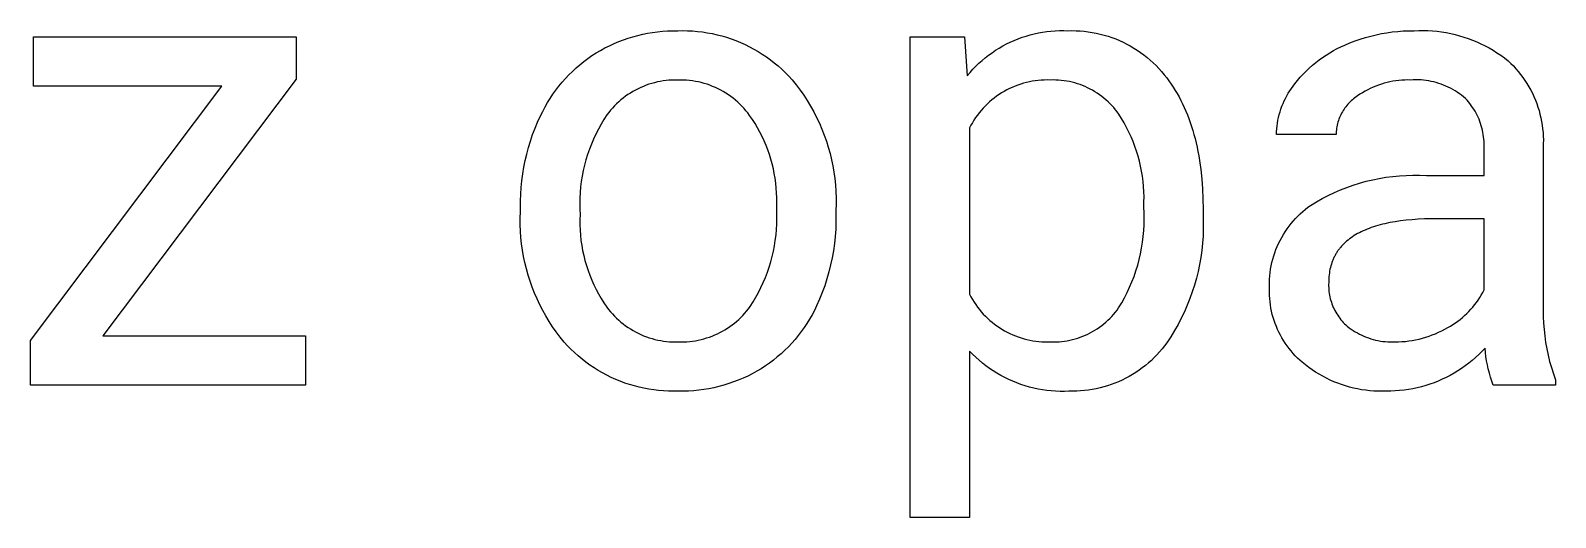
# Model space of a CAD drawing. Header units: millimetres. Extents: x 1102 to 5170, y 19 to 2862.
# Drawn here: x 3996.3 to 4085, y 191.8 to 220.1 of the extents above; entities that cross this region are included whole.
import ezdxf

# ---------------------------------------------------------------- set-up
doc = ezdxf.new("R2010")
doc.units = ezdxf.units.MM
doc.header["$MEASUREMENT"] = 0
doc.layers.add('Domyślny', color=7, linetype='Continuous', true_color=0x000000)

msp = doc.modelspace()

# ---------------------------------------------------------------- linework, layer by layer
at = {"layer": 'Domyślny'}
for p, q in [((4031.928, 219.838), (4032.215, 219.896)), ((4032.215, 219.896), (4032.504, 219.944)), ((4032.504, 219.944), (4032.794, 219.983)), ((4032.794, 219.983), (4033.085, 220.011)), ((4033.085, 220.011), (4033.377, 220.031)), ((4033.377, 220.031), (4033.67, 220.04)), ((4033.67, 220.04), (4033.963, 220.04)), ((4033.963, 220.04), (4034.25, 220.045)), ((4034.25, 220.045), (4034.538, 220.041)), ((4034.538, 220.041), (4034.826, 220.027)), ((4034.826, 220.027), (4035.112, 220.003)), ((4035.112, 220.003), (4035.398, 219.969)), ((4035.398, 219.969), (4035.683, 219.926)), ((4035.683, 219.926), (4035.966, 219.873)), ((4035.966, 219.873), (4036.247, 219.811)), ((4054.452, 219.803), (4054.691, 219.863)), ((4054.691, 219.863), (4054.931, 219.915)), ((4054.931, 219.915), (4055.174, 219.958)), ((4055.174, 219.958), (4055.417, 219.993)), ((4055.417, 219.993), (4055.662, 220.019)), ((4055.662, 220.019), (4055.907, 220.037)), ((4055.907, 220.037), (4056.153, 220.047)), ((4056.153, 220.047), (4056.399, 220.048)), ((4056.399, 220.048), (4056.645, 220.04)), ((4056.645, 220.04), (4056.882, 220.045)), ((4056.882, 220.045), (4057.118, 220.041)), ((4057.118, 220.041), (4057.354, 220.029)), ((4057.354, 220.029), (4057.59, 220.01)), ((4057.59, 220.01), (4057.825, 219.982)), ((4057.825, 219.982), (4058.058, 219.946)), ((4058.058, 219.946), (4058.291, 219.902)), ((4058.291, 219.902), (4058.521, 219.85)), ((4074.56, 219.809), (4074.873, 219.873)), ((4074.873, 219.873), (4075.187, 219.927)), ((4075.187, 219.927), (4075.503, 219.971)), ((4075.503, 219.971), (4075.821, 220.004)), ((4075.821, 220.004), (4076.139, 220.026)), ((4076.139, 220.026), (4076.458, 220.038)), ((4076.458, 220.038), (4076.777, 220.04)), ((4076.777, 220.04), (4077.043, 220.051)), ((4077.043, 220.051), (4077.309, 220.054)), ((4077.309, 220.054), (4077.575, 220.047)), ((4077.575, 220.047), (4077.841, 220.031)), ((4077.841, 220.031), (4078.107, 220.007)), ((4078.107, 220.007), (4078.371, 219.974)), ((4078.371, 219.974), (4078.634, 219.931)), ((4078.634, 219.931), (4078.896, 219.88)), ((4078.896, 219.88), (4079.155, 219.821)), ((3996.506, 216.817), (3996.506, 219.682)), ((3996.506, 219.682), (4011.775, 219.682)), ((4011.775, 219.682), (4011.775, 217.229)), ((4029.476, 218.9), (4029.733, 219.04)), ((4029.733, 219.04), (4029.995, 219.171)), ((4029.995, 219.171), (4030.261, 219.294)), ((4030.261, 219.294), (4030.53, 219.408)), ((4030.53, 219.408), (4030.804, 219.512)), ((4030.804, 219.512), (4031.081, 219.607)), ((4031.081, 219.607), (4031.36, 219.694)), ((4031.36, 219.694), (4031.643, 219.77)), ((4031.643, 219.77), (4031.928, 219.838)), ((4036.247, 219.811), (4036.525, 219.739)), ((4036.525, 219.739), (4036.802, 219.657)), ((4036.802, 219.657), (4037.075, 219.567)), ((4037.075, 219.567), (4037.345, 219.467)), ((4037.345, 219.467), (4037.611, 219.358)), ((4037.611, 219.358), (4037.874, 219.24)), ((4037.874, 219.24), (4038.132, 219.113)), ((4038.132, 219.113), (4038.386, 218.978)), ((4038.386, 218.978), (4038.635, 218.834)), ((4047.483, 191.751), (4047.483, 219.682)), ((4047.483, 219.682), (4050.63, 219.682)), ((4050.63, 219.682), (4050.798, 217.427)), ((4052.438, 218.903), (4052.647, 219.033)), ((4052.647, 219.033), (4052.86, 219.156)), ((4052.86, 219.156), (4053.077, 219.272)), ((4053.077, 219.272), (4053.298, 219.38)), ((4053.298, 219.38), (4053.523, 219.481)), ((4053.523, 219.481), (4053.751, 219.573)), ((4053.751, 219.573), (4053.982, 219.658)), ((4053.982, 219.658), (4054.216, 219.734)), ((4054.216, 219.734), (4054.452, 219.803)), ((4058.521, 219.85), (4058.75, 219.79)), ((4058.75, 219.79), (4058.976, 219.722)), ((4058.976, 219.722), (4059.2, 219.646)), ((4059.2, 219.646), (4059.422, 219.563)), ((4059.422, 219.563), (4059.64, 219.472)), ((4059.64, 219.472), (4059.855, 219.374)), ((4059.855, 219.374), (4060.067, 219.269)), ((4060.067, 219.269), (4060.274, 219.156)), ((4060.274, 219.156), (4060.478, 219.036)), ((4060.478, 219.036), (4060.678, 218.909)), ((4072.078, 218.883), (4072.297, 219)), ((4072.297, 219), (4072.519, 219.109)), ((4072.519, 219.109), (4072.745, 219.211)), ((4072.745, 219.211), (4073.039, 219.335)), ((4073.039, 219.335), (4073.337, 219.45)), ((4073.337, 219.45), (4073.638, 219.555)), ((4073.638, 219.555), (4073.943, 219.649)), ((4073.943, 219.649), (4074.25, 219.734)), ((4074.25, 219.734), (4074.56, 219.809)), ((4079.155, 219.821), (4079.413, 219.752)), ((4079.413, 219.752), (4079.668, 219.675)), ((4079.668, 219.675), (4079.92, 219.59)), ((4079.92, 219.59), (4080.169, 219.496)), ((4080.169, 219.496), (4080.415, 219.394)), ((4080.415, 219.394), (4080.658, 219.283)), ((4080.658, 219.283), (4080.897, 219.165)), ((4080.897, 219.165), (4081.131, 219.039)), ((4081.131, 219.039), (4081.361, 218.904)), ((4028.281, 218.067), (4028.508, 218.25)), ((4028.508, 218.25), (4028.741, 218.425)), ((4028.741, 218.425), (4028.979, 218.593)), ((4028.979, 218.593), (4029.223, 218.752)), ((4029.223, 218.752), (4029.476, 218.9)), ((4038.635, 218.834), (4038.879, 218.681)), ((4038.879, 218.681), (4039.118, 218.521)), ((4039.118, 218.521), (4039.351, 218.352)), ((4039.351, 218.352), (4039.579, 218.176)), ((4039.579, 218.176), (4039.8, 217.992)), ((4051.293, 217.975), (4051.47, 218.146)), ((4051.47, 218.146), (4051.653, 218.311)), ((4051.653, 218.311), (4051.841, 218.469)), ((4051.841, 218.469), (4052.035, 218.62)), ((4052.035, 218.62), (4052.234, 218.765)), ((4052.234, 218.765), (4052.438, 218.903)), ((4060.678, 218.909), (4060.873, 218.775)), ((4060.873, 218.775), (4061.063, 218.635)), ((4061.063, 218.635), (4061.248, 218.488)), ((4061.248, 218.488), (4061.429, 218.335)), ((4061.429, 218.335), (4061.604, 218.176)), ((4061.604, 218.176), (4061.773, 218.011)), ((4070.861, 218.034), (4071.051, 218.192)), ((4071.051, 218.192), (4071.247, 218.344)), ((4071.247, 218.344), (4071.448, 218.489)), ((4071.448, 218.489), (4071.653, 218.628)), ((4071.653, 218.628), (4071.864, 218.759)), ((4071.864, 218.759), (4072.078, 218.883)), ((4081.361, 218.904), (4081.587, 218.763)), ((4081.587, 218.763), (4081.808, 218.613)), ((4081.808, 218.613), (4082.023, 218.457)), ((4082.023, 218.457), (4082.233, 218.293)), ((4082.233, 218.293), (4082.39, 218.145)), ((4082.39, 218.145), (4082.541, 217.991)), ((4011.775, 217.229), (4000.546, 202.315)), ((4027.246, 217.044), (4027.439, 217.263)), ((4027.439, 217.263), (4027.639, 217.474)), ((4027.639, 217.474), (4027.847, 217.679)), ((4027.847, 217.679), (4028.061, 217.877)), ((4028.061, 217.877), (4028.281, 218.067)), ((4039.8, 217.992), (4040.015, 217.8)), ((4040.015, 217.8), (4040.224, 217.602)), ((4040.224, 217.602), (4040.425, 217.396)), ((4040.425, 217.396), (4040.619, 217.184)), ((4050.798, 217.427), (4050.957, 217.615)), ((4050.957, 217.615), (4051.122, 217.798)), ((4051.122, 217.798), (4051.293, 217.975)), ((4061.773, 218.011), (4061.936, 217.84)), ((4061.936, 217.84), (4062.094, 217.664)), ((4062.094, 217.664), (4062.245, 217.482)), ((4062.245, 217.482), (4062.39, 217.296)), ((4062.39, 217.296), (4062.52, 217.122)), ((4069.995, 217.15), (4070.156, 217.338)), ((4070.156, 217.338), (4070.323, 217.521)), ((4070.323, 217.521), (4070.496, 217.698)), ((4070.496, 217.698), (4070.676, 217.869)), ((4070.676, 217.869), (4070.861, 218.034)), ((4082.541, 217.991), (4082.687, 217.833)), ((4082.687, 217.833), (4082.828, 217.669)), ((4082.828, 217.669), (4082.963, 217.501)), ((4082.963, 217.501), (4083.092, 217.328)), ((4083.092, 217.328), (4083.215, 217.151)), ((3996.338, 202.029), (4007.456, 216.817)), ((4007.456, 216.817), (3996.506, 216.817)), ((4026.549, 216.111), (4026.712, 216.353)), ((4026.712, 216.353), (4026.882, 216.589)), ((4026.882, 216.589), (4027.06, 216.82)), ((4027.06, 216.82), (4027.246, 217.044)), ((4031.068, 216.326), (4030.928, 216.228)), ((4031.21, 216.419), (4031.068, 216.326)), ((4031.356, 216.507), (4031.21, 216.419)), ((4031.505, 216.59), (4031.356, 216.507)), ((4031.656, 216.668), (4031.505, 216.59)), ((4031.81, 216.741), (4031.656, 216.668)), ((4031.967, 216.808), (4031.81, 216.741)), ((4032.125, 216.87), (4031.967, 216.808)), ((4032.286, 216.926), (4032.125, 216.87)), ((4032.449, 216.977), (4032.286, 216.926)), ((4032.613, 217.022), (4032.449, 216.977)), ((4032.779, 217.061), (4032.613, 217.022)), ((4032.946, 217.095), (4032.779, 217.061)), ((4033.114, 217.123), (4032.946, 217.095)), ((4033.283, 217.145), (4033.114, 217.123)), ((4033.452, 217.161), (4033.283, 217.145)), ((4033.622, 217.172), (4033.452, 217.161)), ((4033.792, 217.177), (4033.622, 217.172)), ((4033.963, 217.175), (4033.792, 217.177)), ((4034.136, 217.177), (4033.963, 217.175)), ((4034.309, 217.173), (4034.136, 217.177)), ((4034.481, 217.163), (4034.309, 217.173)), ((4034.654, 217.146), (4034.481, 217.163)), ((4034.825, 217.124), (4034.654, 217.146)), ((4034.996, 217.096), (4034.825, 217.124)), ((4035.166, 217.062), (4034.996, 217.096)), ((4035.334, 217.023), (4035.166, 217.062)), ((4035.501, 216.977), (4035.334, 217.023)), ((4035.666, 216.926), (4035.501, 216.977)), ((4035.829, 216.869), (4035.666, 216.926)), ((4035.991, 216.806), (4035.829, 216.869)), ((4036.15, 216.738), (4035.991, 216.806)), ((4036.306, 216.665), (4036.15, 216.738)), ((4036.46, 216.586), (4036.306, 216.665)), ((4036.612, 216.501), (4036.46, 216.586)), ((4036.76, 216.412), (4036.612, 216.501)), ((4036.905, 216.317), (4036.76, 216.412)), ((4037.046, 216.218), (4036.905, 216.317)), ((4040.619, 217.184), (4040.853, 216.894)), ((4040.853, 216.894), (4041.077, 216.596)), ((4041.077, 216.596), (4041.291, 216.29)), ((4052.645, 216.33), (4052.501, 216.23)), ((4052.792, 216.424), (4052.645, 216.33)), ((4052.942, 216.513), (4052.792, 216.424)), ((4053.095, 216.597), (4052.942, 216.513)), ((4053.251, 216.676), (4053.095, 216.597)), ((4053.41, 216.749), (4053.251, 216.676)), ((4053.571, 216.817), (4053.41, 216.749)), ((4053.734, 216.879), (4053.571, 216.817)), ((4053.9, 216.935), (4053.734, 216.879)), ((4054.067, 216.986), (4053.9, 216.935)), ((4054.236, 217.03), (4054.067, 216.986)), ((4054.406, 217.069), (4054.236, 217.03)), ((4054.577, 217.102), (4054.406, 217.069)), ((4054.75, 217.13), (4054.577, 217.102)), ((4054.923, 217.151), (4054.75, 217.13)), ((4055.098, 217.166), (4054.923, 217.151)), ((4055.272, 217.175), (4055.098, 217.166)), ((4055.447, 217.178), (4055.272, 217.175)), ((4055.621, 217.175), (4055.447, 217.178)), ((4055.781, 217.178), (4055.621, 217.175)), ((4055.941, 217.176), (4055.781, 217.178)), ((4056.101, 217.167), (4055.941, 217.176)), ((4056.26, 217.154), (4056.101, 217.167)), ((4056.419, 217.135), (4056.26, 217.154)), ((4056.577, 217.11), (4056.419, 217.135)), ((4056.734, 217.081), (4056.577, 217.11)), ((4056.89, 217.045), (4056.734, 217.081)), ((4057.045, 217.005), (4056.89, 217.045)), ((4057.198, 216.959), (4057.045, 217.005)), ((4057.35, 216.908), (4057.198, 216.959)), ((4057.499, 216.852), (4057.35, 216.908)), ((4057.647, 216.791), (4057.499, 216.852)), ((4057.793, 216.724), (4057.647, 216.791)), ((4057.936, 216.653), (4057.793, 216.724)), ((4058.076, 216.577), (4057.936, 216.653)), ((4058.214, 216.496), (4058.076, 216.577)), ((4058.349, 216.411), (4058.214, 216.496)), ((4058.482, 216.32), (4058.349, 216.411)), ((4058.61, 216.226), (4058.482, 216.32)), ((4062.52, 217.122), (4062.646, 216.944)), ((4062.646, 216.944), (4062.768, 216.762)), ((4062.768, 216.762), (4062.885, 216.576)), ((4062.885, 216.576), (4062.999, 216.386)), ((4062.999, 216.386), (4063.108, 216.191)), ((4069.372, 216.257), (4069.456, 216.403)), ((4069.456, 216.403), (4069.545, 216.546)), ((4069.545, 216.546), (4069.638, 216.686)), ((4069.638, 216.686), (4069.737, 216.823)), ((4069.737, 216.823), (4069.84, 216.956)), ((4069.84, 216.956), (4069.995, 217.15)), ((4073.624, 216.346), (4073.481, 216.248)), ((4073.77, 216.438), (4073.624, 216.346)), ((4073.919, 216.526), (4073.77, 216.438)), ((4074.071, 216.609), (4073.919, 216.526)), ((4074.225, 216.686), (4074.071, 216.609)), ((4074.383, 216.758), (4074.225, 216.686)), ((4074.542, 216.824), (4074.383, 216.758)), ((4074.704, 216.885), (4074.542, 216.824)), ((4074.868, 216.94), (4074.704, 216.885)), ((4075.033, 216.99), (4074.868, 216.94)), ((4075.201, 217.034), (4075.033, 216.99)), ((4075.369, 217.072), (4075.201, 217.034)), ((4075.539, 217.105), (4075.369, 217.072)), ((4075.71, 217.131), (4075.539, 217.105)), ((4075.882, 217.152), (4075.71, 217.131)), ((4076.054, 217.167), (4075.882, 217.152)), ((4076.227, 217.175), (4076.054, 217.167)), ((4076.399, 217.178), (4076.227, 217.175)), ((4076.572, 217.175), (4076.399, 217.178)), ((4076.722, 217.184), (4076.572, 217.175)), ((4076.872, 217.187), (4076.722, 217.184)), ((4077.022, 217.185), (4076.872, 217.187)), ((4077.172, 217.178), (4077.022, 217.185)), ((4077.321, 217.165), (4077.172, 217.178)), ((4077.47, 217.148), (4077.321, 217.165)), ((4077.619, 217.125), (4077.47, 217.148)), ((4077.766, 217.097), (4077.619, 217.125)), ((4077.912, 217.064), (4077.766, 217.097)), ((4078.058, 217.026), (4077.912, 217.064)), ((4078.201, 216.983), (4078.058, 217.026)), ((4078.343, 216.935), (4078.201, 216.983)), ((4078.484, 216.882), (4078.343, 216.935)), ((4078.622, 216.824), (4078.484, 216.882)), ((4078.759, 216.762), (4078.622, 216.824)), ((4078.893, 216.695), (4078.759, 216.762)), ((4079.025, 216.623), (4078.893, 216.695)), ((4079.154, 216.547), (4079.025, 216.623)), ((4079.28, 216.466), (4079.154, 216.547)), ((4079.404, 216.381), (4079.28, 216.466)), ((4079.524, 216.292), (4079.404, 216.381)), ((4083.215, 217.151), (4083.332, 216.97)), ((4083.332, 216.97), (4083.443, 216.785)), ((4083.443, 216.785), (4083.547, 216.596)), ((4083.547, 216.596), (4083.645, 216.404)), ((4083.645, 216.404), (4083.736, 216.209)), ((4026.112, 215.354), (4026.25, 215.611)), ((4026.25, 215.611), (4026.395, 215.864)), ((4026.395, 215.864), (4026.549, 216.111)), ((4030.17, 215.546), (4030.058, 215.418)), ((4030.286, 215.67), (4030.17, 215.546)), ((4030.407, 215.791), (4030.286, 215.67)), ((4030.531, 215.907), (4030.407, 215.791)), ((4030.66, 216.018), (4030.531, 215.907)), ((4030.792, 216.126), (4030.66, 216.018)), ((4030.928, 216.228), (4030.792, 216.126)), ((4037.184, 216.114), (4037.046, 216.218)), ((4037.319, 216.005), (4037.184, 216.114)), ((4037.449, 215.891), (4037.319, 216.005)), ((4037.576, 215.773), (4037.449, 215.891)), ((4037.698, 215.651), (4037.576, 215.773)), ((4037.816, 215.525), (4037.698, 215.651)), ((4037.93, 215.394), (4037.816, 215.525)), ((4041.291, 216.29), (4041.494, 215.978)), ((4041.494, 215.978), (4041.687, 215.659)), ((4041.687, 215.659), (4041.868, 215.333)), ((4051.718, 215.536), (4051.602, 215.405)), ((4051.838, 215.663), (4051.718, 215.536)), ((4051.963, 215.785), (4051.838, 215.663)), ((4052.091, 215.903), (4051.963, 215.785)), ((4052.224, 216.017), (4052.091, 215.903)), ((4052.361, 216.126), (4052.224, 216.017)), ((4052.501, 216.23), (4052.361, 216.126)), ((4058.736, 216.127), (4058.61, 216.226)), ((4058.858, 216.024), (4058.736, 216.127)), ((4058.977, 215.916), (4058.858, 216.024)), ((4059.092, 215.805), (4058.977, 215.916)), ((4059.203, 215.69), (4059.092, 215.805)), ((4059.31, 215.571), (4059.203, 215.69)), ((4059.412, 215.448), (4059.31, 215.571)), ((4059.511, 215.323), (4059.412, 215.448)), ((4063.108, 216.191), (4063.214, 215.992)), ((4063.214, 215.992), (4063.315, 215.789)), ((4063.315, 215.789), (4063.412, 215.582)), ((4063.412, 215.582), (4063.505, 215.371)), ((4068.98, 215.329), (4069.032, 215.489)), ((4069.032, 215.489), (4069.089, 215.647)), ((4069.089, 215.647), (4069.152, 215.803)), ((4069.152, 215.803), (4069.22, 215.957)), ((4069.22, 215.957), (4069.294, 216.109)), ((4069.294, 216.109), (4069.372, 216.257)), ((4072.697, 215.478), (4072.647, 215.4)), ((4072.75, 215.553), (4072.697, 215.478)), ((4072.805, 215.627), (4072.75, 215.553)), ((4072.863, 215.699), (4072.805, 215.627)), ((4072.923, 215.769), (4072.863, 215.699)), ((4072.985, 215.837), (4072.923, 215.769)), ((4073.05, 215.903), (4072.985, 215.837)), ((4073.117, 215.966), (4073.05, 215.903)), ((4073.186, 216.027), (4073.117, 215.966)), ((4073.257, 216.086), (4073.186, 216.027)), ((4073.33, 216.143), (4073.257, 216.086)), ((4073.404, 216.197), (4073.33, 216.143)), ((4073.481, 216.248), (4073.404, 216.197)), ((4079.642, 216.198), (4079.524, 216.292)), ((4079.756, 216.101), (4079.642, 216.198)), ((4079.846, 216.004), (4079.756, 216.101)), ((4079.932, 215.905), (4079.846, 216.004)), ((4080.015, 215.802), (4079.932, 215.905)), ((4080.095, 215.697), (4080.015, 215.802)), ((4080.171, 215.588), (4080.095, 215.697)), ((4080.243, 215.478), (4080.171, 215.588)), ((4080.311, 215.365), (4080.243, 215.478)), ((4083.736, 216.209), (4083.821, 216.01)), ((4083.821, 216.01), (4083.898, 215.809)), ((4083.898, 215.809), (4083.969, 215.605)), ((4083.969, 215.605), (4084.033, 215.399)), ((4025.668, 214.371), (4025.82, 214.734)), ((4025.82, 214.734), (4025.984, 215.093)), ((4025.984, 215.093), (4026.112, 215.354)), ((4029.507, 214.604), (4029.352, 214.322)), ((4029.673, 214.88), (4029.507, 214.604)), ((4029.847, 215.15), (4029.673, 214.88)), ((4029.95, 215.286), (4029.847, 215.15)), ((4030.058, 215.418), (4029.95, 215.286)), ((4038.039, 215.26), (4037.93, 215.394)), ((4038.144, 215.122), (4038.039, 215.26)), ((4038.304, 214.887), (4038.144, 215.122)), ((4038.457, 214.647), (4038.304, 214.887)), ((4038.602, 214.403), (4038.457, 214.647)), ((4041.868, 215.333), (4042.039, 215.002)), ((4042.039, 215.002), (4042.198, 214.665)), ((4042.198, 214.665), (4042.346, 214.323)), ((4051.008, 214.544), (4050.927, 214.389)), ((4051.095, 214.696), (4051.008, 214.544)), ((4051.186, 214.844), (4051.095, 214.696)), ((4051.283, 214.99), (4051.186, 214.844)), ((4051.384, 215.132), (4051.283, 214.99)), ((4051.491, 215.27), (4051.384, 215.132)), ((4051.602, 215.405), (4051.491, 215.27)), ((4059.605, 215.193), (4059.511, 215.323)), ((4059.765, 214.94), (4059.605, 215.193)), ((4059.916, 214.682), (4059.765, 214.94)), ((4060.059, 214.418), (4059.916, 214.682)), ((4063.505, 215.371), (4063.593, 215.155)), ((4063.593, 215.155), (4063.678, 214.935)), ((4063.678, 214.935), (4063.759, 214.711)), ((4063.759, 214.711), (4063.835, 214.483)), ((4068.806, 214.506), (4068.829, 214.673)), ((4068.829, 214.673), (4068.858, 214.839)), ((4068.858, 214.839), (4068.893, 215.003)), ((4068.893, 215.003), (4068.934, 215.167)), ((4068.934, 215.167), (4068.98, 215.329)), ((4072.299, 214.551), (4072.28, 214.461)), ((4072.32, 214.641), (4072.299, 214.551)), ((4072.345, 214.73), (4072.32, 214.641)), ((4072.373, 214.818), (4072.345, 214.73)), ((4072.403, 214.905), (4072.373, 214.818)), ((4072.437, 214.991), (4072.403, 214.905)), ((4072.473, 215.075), (4072.437, 214.991)), ((4072.513, 215.159), (4072.473, 215.075)), ((4072.555, 215.241), (4072.513, 215.159)), ((4072.599, 215.321), (4072.555, 215.241)), ((4072.647, 215.4), (4072.599, 215.321)), ((4080.376, 215.25), (4080.311, 215.365)), ((4080.437, 215.132), (4080.376, 215.25)), ((4080.493, 215.013), (4080.437, 215.132)), ((4080.546, 214.892), (4080.493, 215.013)), ((4080.594, 214.769), (4080.546, 214.892)), ((4080.638, 214.645), (4080.594, 214.769)), ((4080.678, 214.519), (4080.638, 214.645)), ((4084.033, 215.399), (4084.089, 215.191)), ((4084.089, 215.191), (4084.139, 214.982)), ((4084.139, 214.982), (4084.181, 214.77)), ((4084.181, 214.77), (4084.217, 214.557)), ((4084.217, 214.557), (4084.244, 214.344)), ((4025.401, 213.63), (4025.529, 214.003)), ((4025.529, 214.003), (4025.668, 214.371)), ((4029.07, 213.744), (4028.944, 213.448)), ((4029.206, 214.036), (4029.07, 213.744)), ((4029.352, 214.322), (4029.206, 214.036)), ((4038.739, 214.153), (4038.602, 214.403)), ((4038.867, 213.899), (4038.739, 214.153)), ((4038.987, 213.641), (4038.867, 213.899)), ((4042.346, 214.323), (4042.482, 213.976)), ((4042.482, 213.976), (4042.606, 213.624)), ((4050.927, 214.389), (4050.927, 204.723)), ((4060.193, 214.15), (4060.059, 214.418)), ((4060.317, 213.878), (4060.193, 214.15)), ((4060.433, 213.602), (4060.317, 213.878)), ((4063.835, 214.483), (4063.907, 214.251)), ((4063.907, 214.251), (4063.975, 214.014)), ((4063.975, 214.014), (4064.039, 213.773)), ((4064.039, 213.773), (4064.099, 213.528)), ((4068.77, 214.003), (4068.776, 214.171)), ((4072.233, 214.003), (4068.77, 214.003)), ((4068.776, 214.171), (4068.788, 214.339)), ((4068.788, 214.339), (4068.806, 214.506)), ((4072.236, 214.095), (4072.233, 214.003)), ((4072.243, 214.187), (4072.236, 214.095)), ((4072.252, 214.279), (4072.243, 214.187)), ((4072.265, 214.37), (4072.252, 214.279)), ((4072.28, 214.461), (4072.265, 214.37)), ((4080.714, 214.392), (4080.678, 214.519)), ((4080.745, 214.263), (4080.714, 214.392)), ((4080.772, 214.134), (4080.745, 214.263)), ((4080.794, 214.004), (4080.772, 214.134)), ((4080.812, 213.873), (4080.794, 214.004)), ((4080.826, 213.742), (4080.812, 213.873)), ((4080.835, 213.61), (4080.826, 213.742)), ((4084.244, 214.344), (4084.265, 214.129)), ((4084.265, 214.129), (4084.278, 213.914)), ((4084.278, 213.914), (4084.284, 213.698)), ((4084.284, 213.698), (4084.282, 213.483)), ((4025.093, 212.49), (4025.183, 212.874)), ((4025.183, 212.874), (4025.286, 213.254)), ((4025.286, 213.254), (4025.401, 213.63)), ((4028.724, 212.843), (4028.629, 212.536)), ((4028.829, 213.148), (4028.724, 212.843)), ((4028.944, 213.448), (4028.829, 213.148)), ((4039.098, 213.379), (4038.987, 213.641)), ((4039.201, 213.114), (4039.098, 213.379)), ((4039.295, 212.845), (4039.201, 213.114)), ((4039.379, 212.574), (4039.295, 212.845)), ((4042.606, 213.624), (4042.718, 213.269)), ((4042.718, 213.269), (4042.818, 212.91)), ((4042.818, 212.91), (4042.906, 212.547)), ((4060.539, 213.322), (4060.433, 213.602)), ((4060.636, 213.038), (4060.539, 213.322)), ((4060.723, 212.752), (4060.636, 213.038)), ((4064.099, 213.528), (4064.155, 213.279)), ((4064.155, 213.279), (4064.206, 213.026)), ((4064.206, 213.026), (4064.254, 212.768)), ((4064.254, 212.768), (4064.297, 212.507)), ((4080.84, 213.478), (4080.835, 213.61)), ((4080.836, 213.214), (4080.84, 213.346)), ((4080.836, 211.625), (4080.836, 213.214)), ((4080.84, 213.346), (4080.84, 213.478)), ((4084.282, 213.483), (4084.282, 204.178)), ((4024.951, 211.716), (4025.015, 212.104)), ((4025.015, 212.104), (4025.093, 212.49)), ((4028.472, 211.912), (4028.41, 211.596)), ((4028.545, 212.225), (4028.472, 211.912)), ((4028.629, 212.536), (4028.545, 212.225)), ((4039.455, 212.299), (4039.379, 212.574)), ((4039.521, 212.023), (4039.455, 212.299)), ((4039.579, 211.744), (4039.521, 212.023)), ((4042.906, 212.547), (4042.982, 212.182)), ((4042.982, 212.182), (4043.045, 211.815)), ((4060.801, 212.463), (4060.723, 212.752)), ((4060.869, 212.171), (4060.801, 212.463)), ((4060.927, 211.877), (4060.869, 212.171)), ((4064.297, 212.507), (4064.372, 211.97)), ((4064.372, 211.97), (4064.429, 211.418)), ((4024.86, 210.934), (4024.899, 211.326)), ((4024.899, 211.326), (4024.951, 211.716)), ((4028.359, 211.279), (4028.319, 210.96)), ((4028.41, 211.596), (4028.359, 211.279)), ((4039.627, 211.464), (4039.579, 211.744)), ((4039.665, 211.182), (4039.627, 211.464)), ((4039.694, 210.899), (4039.665, 211.182)), ((4043.045, 211.815), (4043.096, 211.446)), ((4043.096, 211.446), (4043.134, 211.075)), ((4043.134, 211.075), (4043.16, 210.703)), ((4060.976, 211.582), (4060.927, 211.877)), ((4061.014, 211.285), (4060.976, 211.582)), ((4061.043, 210.987), (4061.014, 211.285)), ((4064.429, 211.418), (4064.471, 210.848)), ((4072.86, 210.936), (4073.23, 211.066)), ((4073.23, 211.066), (4073.604, 211.184)), ((4073.604, 211.184), (4073.983, 211.288)), ((4073.983, 211.288), (4074.364, 211.379)), ((4074.364, 211.379), (4074.749, 211.457)), ((4074.749, 211.457), (4075.136, 211.522)), ((4075.136, 211.522), (4075.525, 211.573)), ((4075.525, 211.573), (4075.916, 211.61)), ((4075.916, 211.61), (4076.307, 211.635)), ((4076.307, 211.635), (4076.7, 211.645)), ((4076.7, 211.645), (4077.092, 211.642)), ((4077.092, 211.642), (4077.484, 211.625)), ((4077.484, 211.625), (4080.836, 211.625)), ((4024.82, 210.147), (4024.834, 210.541)), ((4024.82, 209.753), (4024.82, 210.147)), ((4024.834, 210.541), (4024.86, 210.934)), ((4028.271, 210.318), (4028.264, 209.996)), ((4028.289, 210.639), (4028.271, 210.318)), ((4028.319, 210.96), (4028.289, 210.639)), ((4039.714, 210.615), (4039.694, 210.899)), ((4039.725, 210.331), (4039.714, 210.615)), ((4039.726, 210.046), (4039.725, 210.331)), ((4043.16, 210.703), (4043.173, 210.331)), ((4043.173, 210.331), (4043.173, 209.958)), ((4061.061, 210.688), (4061.043, 210.987)), ((4061.07, 210.389), (4061.061, 210.688)), ((4061.068, 210.089), (4061.07, 210.389)), ((4064.471, 210.848), (4064.495, 210.262)), ((4064.495, 210.262), (4064.504, 209.658)), ((4071.089, 210.096), (4071.431, 210.288)), ((4071.431, 210.288), (4071.779, 210.469)), ((4071.779, 210.469), (4072.134, 210.637)), ((4072.134, 210.637), (4072.494, 210.792)), ((4072.494, 210.792), (4072.86, 210.936)), ((4024.808, 209.139), (4024.82, 209.51)), ((4024.82, 209.51), (4024.82, 209.753)), ((4028.264, 209.996), (4028.268, 209.675)), ((4028.268, 209.675), (4028.284, 209.353)), ((4028.284, 209.353), (4028.274, 209.054)), ((4039.717, 209.762), (4039.726, 210.046)), ((4039.731, 209.443), (4039.717, 209.762)), ((4039.734, 209.124), (4039.731, 209.443)), ((4043.173, 209.958), (4043.161, 209.586)), ((4043.161, 209.586), (4043.161, 209.342)), ((4043.161, 209.342), (4043.161, 208.922)), ((4061.057, 209.79), (4061.068, 210.089)), ((4061.075, 209.449), (4061.057, 209.79)), ((4061.081, 209.108), (4061.075, 209.449)), ((4064.504, 209.658), (4064.504, 209.342)), ((4064.504, 209.342), (4064.517, 208.929)), ((4069.874, 209.124), (4070.009, 209.264)), ((4070.009, 209.264), (4070.149, 209.4)), ((4070.149, 209.4), (4070.294, 209.531)), ((4070.294, 209.531), (4070.443, 209.656)), ((4070.443, 209.656), (4070.596, 209.777)), ((4070.596, 209.777), (4070.753, 209.892)), ((4070.753, 209.892), (4071.089, 210.096)), ((4024.809, 208.768), (4024.808, 209.139)), ((4024.823, 208.397), (4024.809, 208.768)), ((4024.849, 208.027), (4024.823, 208.397)), ((4028.274, 209.054), (4028.275, 208.754)), ((4028.275, 208.754), (4028.286, 208.455)), ((4028.286, 208.455), (4028.308, 208.156)), ((4039.678, 208.169), (4039.707, 208.487)), ((4039.707, 208.487), (4039.726, 208.805)), ((4039.726, 208.805), (4039.734, 209.124)), ((4043.146, 208.503), (4043.116, 208.084)), ((4043.161, 208.922), (4043.146, 208.503)), ((4061.027, 208.086), (4061.057, 208.426)), ((4061.057, 208.426), (4061.074, 208.767)), ((4061.074, 208.767), (4061.081, 209.108)), ((4064.515, 208.515), (4064.5, 208.101)), ((4064.517, 208.929), (4064.515, 208.515)), ((4069.171, 208.191), (4069.274, 208.357)), ((4069.274, 208.357), (4069.383, 208.518)), ((4069.383, 208.518), (4069.498, 208.676)), ((4069.498, 208.676), (4069.618, 208.829)), ((4069.618, 208.829), (4069.743, 208.979)), ((4069.743, 208.979), (4069.874, 209.124)), ((4073.699, 208.356), (4073.592, 208.303)), ((4073.808, 208.408), (4073.699, 208.356)), ((4073.921, 208.458), (4073.808, 208.408)), ((4074.037, 208.506), (4073.921, 208.458)), ((4074.156, 208.552), (4074.037, 208.506)), ((4074.278, 208.596), (4074.156, 208.552)), ((4074.403, 208.639), (4074.278, 208.596)), ((4074.532, 208.68), (4074.403, 208.639)), ((4074.663, 208.719), (4074.532, 208.68)), ((4074.798, 208.756), (4074.663, 208.719)), ((4074.935, 208.791), (4074.798, 208.756)), ((4075.076, 208.825), (4074.935, 208.791)), ((4075.366, 208.886), (4075.076, 208.825)), ((4075.669, 208.941), (4075.366, 208.886)), ((4075.985, 208.988), (4075.669, 208.941)), ((4076.312, 209.028), (4075.985, 208.988)), ((4076.652, 209.06), (4076.312, 209.028)), ((4077.005, 209.086), (4076.652, 209.06)), ((4077.37, 209.104), (4077.005, 209.086)), ((4077.747, 209.115), (4077.37, 209.104)), ((4078.136, 209.118), (4077.747, 209.115)), ((4080.836, 209.118), (4078.136, 209.118)), ((4080.836, 204.978), (4080.836, 209.118)), ((4024.887, 207.658), (4024.849, 208.027)), ((4024.938, 207.29), (4024.887, 207.658)), ((4028.308, 208.156), (4028.34, 207.858)), ((4028.34, 207.858), (4028.382, 207.561)), ((4028.382, 207.561), (4028.435, 207.266)), ((4039.525, 207.225), (4039.586, 207.538)), ((4039.586, 207.538), (4039.637, 207.853)), ((4039.637, 207.853), (4039.678, 208.169)), ((4043.072, 207.666), (4043.013, 207.25)), ((4043.116, 208.084), (4043.072, 207.666)), ((4060.932, 207.411), (4060.985, 207.748)), ((4060.985, 207.748), (4061.027, 208.086)), ((4064.471, 207.689), (4064.427, 207.277)), ((4064.5, 208.101), (4064.471, 207.689)), ((4068.741, 207.317), (4068.815, 207.498)), ((4068.815, 207.498), (4068.895, 207.676)), ((4068.895, 207.676), (4068.981, 207.851)), ((4068.981, 207.851), (4069.073, 208.023)), ((4069.073, 208.023), (4069.171, 208.191)), ((4072.553, 207.52), (4072.487, 207.443)), ((4072.623, 207.595), (4072.553, 207.52)), ((4072.696, 207.668), (4072.623, 207.595)), ((4072.771, 207.74), (4072.696, 207.668)), ((4072.85, 207.81), (4072.771, 207.74)), ((4072.932, 207.878), (4072.85, 207.81)), ((4073.017, 207.944), (4072.932, 207.878)), ((4073.105, 208.008), (4073.017, 207.944)), ((4073.196, 208.071), (4073.105, 208.008)), ((4073.291, 208.131), (4073.196, 208.071)), ((4073.388, 208.19), (4073.291, 208.131)), ((4073.488, 208.247), (4073.388, 208.19)), ((4073.592, 208.303), (4073.488, 208.247)), ((4025.002, 206.924), (4024.938, 207.29)), ((4025.077, 206.561), (4025.002, 206.924)), ((4025.166, 206.201), (4025.077, 206.561)), ((4028.435, 207.266), (4028.498, 206.973)), ((4028.498, 206.973), (4028.571, 206.682)), ((4028.571, 206.682), (4028.654, 206.394)), ((4039.276, 206.301), (4039.37, 206.606)), ((4039.37, 206.606), (4039.452, 206.915)), ((4039.452, 206.915), (4039.525, 207.225)), ((4042.94, 206.837), (4042.853, 206.426)), ((4043.013, 207.25), (4042.94, 206.837)), ((4060.701, 206.414), (4060.79, 206.744)), ((4060.79, 206.744), (4060.866, 207.076)), ((4060.866, 207.076), (4060.932, 207.411)), ((4064.37, 206.868), (4064.298, 206.46)), ((4064.427, 207.277), (4064.37, 206.868)), ((4068.468, 206.383), (4068.509, 206.573)), ((4068.509, 206.573), (4068.558, 206.762)), ((4068.558, 206.762), (4068.612, 206.949)), ((4068.612, 206.949), (4068.674, 207.135)), ((4068.674, 207.135), (4068.741, 207.317)), ((4071.992, 206.572), (4071.96, 206.475)), ((4072.028, 206.668), (4071.992, 206.572)), ((4072.047, 206.715), (4072.028, 206.668)), ((4072.066, 206.761), (4072.047, 206.715)), ((4072.087, 206.807), (4072.066, 206.761)), ((4072.108, 206.853), (4072.087, 206.807)), ((4072.13, 206.898), (4072.108, 206.853)), ((4072.153, 206.942), (4072.13, 206.898)), ((4072.177, 206.986), (4072.153, 206.942)), ((4072.201, 207.03), (4072.177, 206.986)), ((4072.226, 207.073), (4072.201, 207.03)), ((4072.252, 207.116), (4072.226, 207.073)), ((4072.279, 207.159), (4072.252, 207.116)), ((4072.306, 207.201), (4072.279, 207.159)), ((4072.334, 207.242), (4072.306, 207.201)), ((4072.363, 207.283), (4072.334, 207.242)), ((4072.393, 207.324), (4072.363, 207.283)), ((4072.424, 207.364), (4072.393, 207.324)), ((4072.455, 207.403), (4072.424, 207.364)), ((4072.487, 207.443), (4072.455, 207.403)), ((4025.266, 205.843), (4025.166, 206.201)), ((4025.378, 205.49), (4025.266, 205.843)), ((4028.654, 206.394), (4028.748, 206.109)), ((4028.748, 206.109), (4028.851, 205.828)), ((4028.851, 205.828), (4028.964, 205.55)), ((4038.936, 205.408), (4039.059, 205.702)), ((4039.059, 205.702), (4039.173, 206)), ((4039.173, 206), (4039.276, 206.301)), ((4042.752, 206.019), (4042.636, 205.615)), ((4042.853, 206.426), (4042.752, 206.019)), ((4060.368, 205.447), (4060.491, 205.765)), ((4060.491, 205.765), (4060.602, 206.088)), ((4060.602, 206.088), (4060.701, 206.414)), ((4064.213, 206.055), (4064.114, 205.654)), ((4064.298, 206.46), (4064.213, 206.055)), ((4068.367, 205.61), (4068.382, 205.805)), ((4068.382, 205.805), (4068.404, 205.998)), ((4068.404, 205.998), (4068.432, 206.191)), ((4068.432, 206.191), (4068.468, 206.383)), ((4071.819, 205.746), (4071.811, 205.634)), ((4071.83, 205.856), (4071.819, 205.746)), ((4071.844, 205.963), (4071.83, 205.856)), ((4071.861, 206.069), (4071.844, 205.963)), ((4071.881, 206.174), (4071.861, 206.069)), ((4071.904, 206.276), (4071.881, 206.174)), ((4071.93, 206.377), (4071.904, 206.276)), ((4071.96, 206.475), (4071.93, 206.377)), ((4025.502, 205.14), (4025.378, 205.49)), ((4025.638, 204.794), (4025.502, 205.14)), ((4025.786, 204.454), (4025.638, 204.794)), ((4028.964, 205.55), (4029.086, 205.277)), ((4029.086, 205.277), (4029.218, 205.008)), ((4029.218, 205.008), (4029.36, 204.743)), ((4038.506, 204.553), (4038.659, 204.833)), ((4038.659, 204.833), (4038.802, 205.118)), ((4038.802, 205.118), (4038.936, 205.408)), ((4042.363, 204.821), (4042.206, 204.431)), ((4042.506, 205.216), (4042.363, 204.821)), ((4042.636, 205.615), (4042.506, 205.216)), ((4059.936, 204.52), (4060.091, 204.824)), ((4060.091, 204.824), (4060.235, 205.133)), ((4060.235, 205.133), (4060.368, 205.447)), ((4063.875, 204.861), (4063.735, 204.472)), ((4064.001, 205.255), (4063.875, 204.861)), ((4064.114, 205.654), (4064.001, 205.255)), ((4068.357, 205.22), (4068.358, 205.415)), ((4068.361, 205.026), (4068.357, 205.22)), ((4068.358, 205.415), (4068.367, 205.61)), ((4068.36, 204.84), (4068.361, 205.026)), ((4068.366, 204.655), (4068.36, 204.84)), ((4071.802, 205.3), (4071.801, 205.195)), ((4071.801, 205.195), (4071.805, 205.089)), ((4071.805, 205.406), (4071.802, 205.3)), ((4071.807, 205.521), (4071.805, 205.406)), ((4071.805, 205.089), (4071.812, 204.984)), ((4071.811, 205.634), (4071.807, 205.521)), ((4071.812, 204.984), (4071.822, 204.879)), ((4071.822, 204.879), (4071.837, 204.774)), ((4080.673, 204.677), (4080.757, 204.826)), ((4080.757, 204.826), (4080.836, 204.978)), ((4025.945, 204.119), (4025.786, 204.454)), ((4026.115, 203.789), (4025.945, 204.119)), ((4029.36, 204.743), (4029.51, 204.484)), ((4029.51, 204.484), (4029.669, 204.23)), ((4029.669, 204.23), (4029.838, 203.982)), ((4029.838, 203.982), (4029.942, 203.845)), ((4038.072, 203.876), (4038.172, 204.01)), ((4038.172, 204.01), (4038.343, 204.279)), ((4038.343, 204.279), (4038.506, 204.553)), ((4042.035, 204.048), (4041.908, 203.787)), ((4042.206, 204.431), (4042.035, 204.048)), ((4050.927, 204.723), (4051.009, 204.568)), ((4051.009, 204.568), (4051.097, 204.416)), ((4051.097, 204.416), (4051.19, 204.268)), ((4051.19, 204.268), (4051.288, 204.122)), ((4051.288, 204.122), (4051.391, 203.98)), ((4051.391, 203.98), (4051.498, 203.841)), ((4059.502, 203.801), (4059.595, 203.929)), ((4059.595, 203.929), (4059.771, 204.221)), ((4059.771, 204.221), (4059.936, 204.52)), ((4063.582, 204.088), (4063.416, 203.709)), ((4063.735, 204.472), (4063.582, 204.088)), ((4068.377, 204.47), (4068.366, 204.655)), ((4068.395, 204.285), (4068.377, 204.47)), ((4068.419, 204.101), (4068.395, 204.285)), ((4068.45, 203.919), (4068.419, 204.101)), ((4068.486, 203.737), (4068.45, 203.919)), ((4071.837, 204.774), (4071.854, 204.67)), ((4071.854, 204.67), (4071.875, 204.566)), ((4071.875, 204.566), (4071.9, 204.463)), ((4071.9, 204.463), (4071.928, 204.361)), ((4071.928, 204.361), (4071.959, 204.26)), ((4071.959, 204.26), (4071.994, 204.161)), ((4071.994, 204.161), (4072.032, 204.062)), ((4072.032, 204.062), (4072.073, 203.965)), ((4072.073, 203.965), (4072.118, 203.869)), ((4080.067, 203.851), (4080.18, 203.98)), ((4080.18, 203.98), (4080.287, 204.113)), ((4080.287, 204.113), (4080.391, 204.249)), ((4080.391, 204.249), (4080.49, 204.389)), ((4080.49, 204.389), (4080.584, 204.532)), ((4080.584, 204.532), (4080.673, 204.677)), ((4084.282, 204.178), (4084.274, 203.802)), ((4026.296, 203.465), (4026.115, 203.789)), ((4026.489, 203.148), (4026.296, 203.465)), ((4026.692, 202.837), (4026.489, 203.148)), ((4029.942, 203.845), (4030.051, 203.712)), ((4030.051, 203.712), (4030.164, 203.583)), ((4030.164, 203.583), (4030.282, 203.458)), ((4030.282, 203.458), (4030.404, 203.337)), ((4030.404, 203.337), (4030.53, 203.22)), ((4030.53, 203.22), (4030.66, 203.108)), ((4030.66, 203.108), (4030.794, 203)), ((4037.123, 202.942), (4037.255, 203.044)), ((4037.255, 203.044), (4037.383, 203.151)), ((4037.383, 203.151), (4037.508, 203.262)), ((4037.508, 203.262), (4037.629, 203.377)), ((4037.629, 203.377), (4037.746, 203.496)), ((4037.746, 203.496), (4037.859, 203.619)), ((4037.859, 203.619), (4037.967, 203.746)), ((4037.967, 203.746), (4038.072, 203.876)), ((4041.476, 203.031), (4041.315, 202.789)), ((4041.628, 203.278), (4041.476, 203.031)), ((4041.773, 203.53), (4041.628, 203.278)), ((4041.908, 203.787), (4041.773, 203.53)), ((4051.498, 203.841), (4051.611, 203.707)), ((4051.611, 203.707), (4051.728, 203.576)), ((4051.728, 203.576), (4051.849, 203.45)), ((4051.849, 203.45), (4051.975, 203.327)), ((4051.975, 203.327), (4052.105, 203.209)), ((4052.105, 203.209), (4052.239, 203.096)), ((4052.239, 203.096), (4052.377, 202.988)), ((4058.736, 203.005), (4058.857, 203.107)), ((4058.857, 203.107), (4058.974, 203.214)), ((4058.974, 203.214), (4059.087, 203.324)), ((4059.087, 203.324), (4059.197, 203.438)), ((4059.197, 203.438), (4059.303, 203.555)), ((4059.303, 203.555), (4059.405, 203.677)), ((4059.405, 203.677), (4059.502, 203.801)), ((4063.238, 203.335), (4063.046, 202.969)), ((4063.416, 203.709), (4063.238, 203.335)), ((4068.529, 203.556), (4068.486, 203.737)), ((4068.578, 203.378), (4068.529, 203.556)), ((4068.633, 203.201), (4068.578, 203.378)), ((4068.694, 203.026), (4068.633, 203.201)), ((4068.762, 202.853), (4068.694, 203.026)), ((4072.118, 203.869), (4072.166, 203.775)), ((4072.166, 203.775), (4072.217, 203.682)), ((4072.217, 203.682), (4072.271, 203.591)), ((4072.271, 203.591), (4072.328, 203.503)), ((4072.328, 203.503), (4072.388, 203.416)), ((4072.388, 203.416), (4072.451, 203.331)), ((4072.451, 203.331), (4072.517, 203.248)), ((4072.517, 203.248), (4072.585, 203.168)), ((4072.585, 203.168), (4072.656, 203.089)), ((4072.656, 203.089), (4072.73, 203.014)), ((4072.73, 203.014), (4072.806, 202.941)), ((4079.026, 202.97), (4079.169, 203.064)), ((4079.169, 203.064), (4079.308, 203.163)), ((4079.308, 203.163), (4079.444, 203.267)), ((4079.444, 203.267), (4079.577, 203.375)), ((4079.577, 203.375), (4079.705, 203.488)), ((4079.705, 203.488), (4079.83, 203.605)), ((4079.83, 203.605), (4079.951, 203.726)), ((4079.951, 203.726), (4080.067, 203.851)), ((4084.274, 203.802), (4084.278, 203.426)), ((4084.278, 203.426), (4084.294, 203.05)), ((4084.294, 203.05), (4084.322, 202.675)), ((4000.546, 202.315), (4012.332, 202.315)), ((4012.332, 202.315), (4012.332, 199.45)), ((4026.905, 202.533), (4026.692, 202.837)), ((4027.128, 202.237), (4026.905, 202.533)), ((4027.362, 201.948), (4027.128, 202.237)), ((4030.794, 203), (4030.932, 202.897)), ((4030.932, 202.897), (4031.073, 202.799)), ((4031.073, 202.799), (4031.217, 202.706)), ((4031.217, 202.706), (4031.365, 202.617)), ((4031.365, 202.617), (4031.515, 202.534)), ((4031.515, 202.534), (4031.669, 202.456)), ((4031.669, 202.456), (4031.824, 202.384)), ((4031.824, 202.384), (4031.983, 202.317)), ((4031.983, 202.317), (4032.143, 202.255)), ((4032.143, 202.255), (4032.306, 202.199)), ((4032.306, 202.199), (4032.47, 202.149)), ((4032.47, 202.149), (4032.636, 202.104)), ((4035.323, 202.094), (4035.485, 202.136)), ((4035.485, 202.136), (4035.645, 202.184)), ((4035.645, 202.184), (4035.803, 202.236)), ((4035.803, 202.236), (4035.96, 202.295)), ((4035.96, 202.295), (4036.114, 202.358)), ((4036.114, 202.358), (4036.266, 202.427)), ((4036.266, 202.427), (4036.416, 202.5)), ((4036.416, 202.5), (4036.563, 202.579)), ((4036.563, 202.579), (4036.708, 202.663)), ((4036.708, 202.663), (4036.849, 202.751)), ((4036.849, 202.751), (4036.988, 202.844)), ((4036.988, 202.844), (4037.123, 202.942)), ((4040.969, 202.323), (4040.784, 202.099)), ((4041.146, 202.553), (4040.969, 202.323)), ((4041.315, 202.789), (4041.146, 202.553)), ((4052.377, 202.988), (4052.518, 202.884)), ((4052.518, 202.884), (4052.663, 202.785)), ((4052.663, 202.785), (4052.811, 202.691)), ((4052.811, 202.691), (4052.963, 202.603)), ((4052.963, 202.603), (4053.117, 202.519)), ((4053.117, 202.519), (4053.274, 202.442)), ((4053.274, 202.442), (4053.434, 202.369)), ((4053.434, 202.369), (4053.596, 202.302)), ((4053.596, 202.302), (4053.761, 202.241)), ((4053.761, 202.241), (4053.927, 202.186)), ((4053.927, 202.186), (4054.095, 202.136)), ((4054.095, 202.136), (4054.265, 202.092)), ((4056.912, 202.092), (4057.065, 202.132)), ((4057.065, 202.132), (4057.216, 202.178)), ((4057.216, 202.178), (4057.366, 202.229)), ((4057.366, 202.229), (4057.514, 202.285)), ((4057.514, 202.285), (4057.66, 202.346)), ((4057.66, 202.346), (4057.804, 202.412)), ((4057.804, 202.412), (4057.945, 202.483)), ((4057.945, 202.483), (4058.084, 202.559)), ((4058.084, 202.559), (4058.22, 202.639)), ((4058.22, 202.639), (4058.354, 202.724)), ((4058.354, 202.724), (4058.484, 202.813)), ((4058.484, 202.813), (4058.612, 202.907)), ((4058.612, 202.907), (4058.736, 203.005)), ((4062.626, 202.256), (4062.398, 201.91)), ((4062.842, 202.609), (4062.626, 202.256)), ((4063.046, 202.969), (4062.842, 202.609)), ((4068.834, 202.682), (4068.762, 202.853)), ((4068.913, 202.514), (4068.834, 202.682)), ((4068.998, 202.349), (4068.913, 202.514)), ((4069.088, 202.187), (4068.998, 202.349)), ((4069.183, 202.028), (4069.088, 202.187)), ((4072.806, 202.941), (4072.885, 202.87)), ((4072.885, 202.87), (4072.997, 202.783)), ((4072.997, 202.783), (4073.113, 202.699)), ((4073.113, 202.699), (4073.231, 202.62)), ((4073.231, 202.62), (4073.351, 202.545)), ((4073.351, 202.545), (4073.474, 202.474)), ((4073.474, 202.474), (4073.6, 202.407)), ((4073.6, 202.407), (4073.727, 202.344)), ((4073.727, 202.344), (4073.857, 202.286)), ((4073.857, 202.286), (4073.989, 202.233)), ((4073.989, 202.233), (4074.122, 202.184)), ((4074.122, 202.184), (4074.257, 202.139)), ((4074.257, 202.139), (4074.394, 202.1)), ((4077.057, 202.12), (4077.252, 202.17)), ((4077.252, 202.17), (4077.446, 202.227)), ((4077.446, 202.227), (4077.637, 202.289)), ((4077.637, 202.289), (4077.826, 202.358)), ((4077.826, 202.358), (4078.013, 202.434)), ((4078.013, 202.434), (4078.197, 202.515)), ((4078.197, 202.515), (4078.379, 202.603)), ((4078.379, 202.603), (4078.557, 202.696)), ((4078.557, 202.696), (4078.732, 202.796)), ((4078.732, 202.796), (4078.881, 202.88)), ((4078.881, 202.88), (4079.026, 202.97)), ((4084.322, 202.675), (4084.363, 202.301)), ((4084.363, 202.301), (4084.417, 201.928)), ((3996.338, 199.45), (3996.338, 202.029)), ((4027.555, 201.736), (4027.362, 201.948)), ((4027.756, 201.531), (4027.555, 201.736)), ((4027.964, 201.333), (4027.756, 201.531)), ((4028.178, 201.141), (4027.964, 201.333)), ((4032.636, 202.104), (4032.803, 202.065)), ((4032.803, 202.065), (4032.972, 202.032)), ((4032.972, 202.032), (4033.142, 202.005)), ((4033.142, 202.005), (4033.312, 201.983)), ((4033.312, 201.983), (4033.484, 201.968)), ((4033.484, 201.968), (4033.655, 201.958)), ((4033.655, 201.958), (4033.827, 201.954)), ((4033.827, 201.954), (4033.999, 201.957)), ((4033.999, 201.957), (4034.166, 201.954)), ((4034.166, 201.954), (4034.333, 201.957)), ((4034.333, 201.957), (4034.499, 201.966)), ((4034.499, 201.966), (4034.666, 201.981)), ((4034.666, 201.981), (4034.831, 202.001)), ((4034.831, 202.001), (4034.996, 202.026)), ((4034.996, 202.026), (4035.16, 202.057)), ((4035.16, 202.057), (4035.323, 202.094)), ((4039.973, 201.269), (4039.753, 201.079)), ((4040.186, 201.466), (4039.973, 201.269)), ((4040.393, 201.67), (4040.186, 201.466)), ((4040.592, 201.881), (4040.393, 201.67)), ((4040.784, 202.099), (4040.592, 201.881)), ((4051.106, 201.24), (4050.927, 201.425)), ((4050.927, 201.425), (4050.927, 191.751)), ((4054.265, 202.092), (4054.437, 202.054)), ((4054.437, 202.054), (4054.609, 202.022)), ((4054.609, 202.022), (4054.783, 201.996)), ((4054.783, 201.996), (4054.957, 201.976)), ((4054.957, 201.976), (4055.132, 201.962)), ((4055.132, 201.962), (4055.307, 201.954)), ((4055.307, 201.954), (4055.482, 201.952)), ((4055.482, 201.952), (4055.658, 201.957)), ((4055.658, 201.957), (4055.816, 201.955)), ((4055.816, 201.955), (4055.974, 201.958)), ((4055.974, 201.958), (4056.132, 201.967)), ((4056.132, 201.967), (4056.29, 201.981)), ((4056.29, 201.981), (4056.447, 202.001)), ((4056.447, 202.001), (4056.603, 202.026)), ((4056.603, 202.026), (4056.758, 202.056)), ((4056.758, 202.056), (4056.912, 202.092)), ((4061.973, 201.374), (4061.819, 201.206)), ((4062.121, 201.548), (4061.973, 201.374)), ((4062.263, 201.727), (4062.121, 201.548)), ((4062.398, 201.91), (4062.263, 201.727)), ((4069.284, 201.873), (4069.183, 202.028)), ((4069.39, 201.721), (4069.284, 201.873)), ((4069.502, 201.573), (4069.39, 201.721)), ((4069.618, 201.428), (4069.502, 201.573)), ((4069.739, 201.288), (4069.618, 201.428)), ((4069.865, 201.152), (4069.739, 201.288)), ((4074.394, 202.1), (4074.532, 202.064)), ((4074.532, 202.064), (4074.671, 202.034)), ((4074.671, 202.034), (4074.81, 202.008)), ((4074.81, 202.008), (4074.951, 201.988)), ((4074.951, 201.988), (4075.092, 201.972)), ((4075.092, 201.972), (4075.234, 201.961)), ((4075.234, 201.961), (4075.376, 201.954)), ((4075.376, 201.954), (4075.518, 201.953)), ((4075.518, 201.953), (4075.66, 201.957)), ((4075.66, 201.957), (4075.862, 201.96)), ((4075.862, 201.96), (4076.063, 201.97)), ((4076.063, 201.97), (4076.264, 201.987)), ((4076.264, 201.987), (4076.464, 202.01)), ((4076.464, 202.01), (4076.663, 202.04)), ((4076.663, 202.04), (4076.861, 202.077)), ((4076.861, 202.077), (4077.057, 202.12)), ((4080.715, 201.405), (4080.532, 201.224)), ((4080.892, 201.593), (4080.715, 201.405)), ((4080.914, 201.349), (4080.892, 201.593)), ((4080.944, 201.106), (4080.914, 201.349)), ((4084.417, 201.928), (4084.482, 201.558)), ((4084.482, 201.558), (4084.56, 201.19)), ((4028.399, 200.958), (4028.178, 201.141)), ((4028.625, 200.781), (4028.399, 200.958)), ((4028.858, 200.613), (4028.625, 200.781)), ((4029.096, 200.453), (4028.858, 200.613)), ((4029.339, 200.3), (4029.096, 200.453)), ((4038.814, 200.398), (4038.557, 200.247)), ((4039.057, 200.557), (4038.814, 200.398)), ((4039.295, 200.723), (4039.057, 200.557)), ((4039.527, 200.897), (4039.295, 200.723)), ((4039.753, 201.079), (4039.527, 200.897)), ((4051.291, 201.062), (4051.106, 201.24)), ((4051.482, 200.89), (4051.291, 201.062)), ((4051.679, 200.725), (4051.482, 200.89)), ((4051.882, 200.566), (4051.679, 200.725)), ((4052.09, 200.415), (4051.882, 200.566)), ((4052.303, 200.272), (4052.09, 200.415)), ((4060.97, 200.445), (4060.785, 200.311)), ((4061.15, 200.586), (4060.97, 200.445)), ((4061.325, 200.732), (4061.15, 200.586)), ((4061.495, 200.884), (4061.325, 200.732)), ((4061.66, 201.042), (4061.495, 200.884)), ((4061.819, 201.206), (4061.66, 201.042)), ((4069.995, 201.02), (4069.865, 201.152)), ((4070.13, 200.893), (4069.995, 201.02)), ((4070.269, 200.77), (4070.13, 200.893)), ((4070.456, 200.618), (4070.269, 200.77)), ((4070.647, 200.473), (4070.456, 200.618)), ((4070.843, 200.334), (4070.647, 200.473)), ((4079.531, 200.415), (4079.315, 200.274)), ((4079.742, 200.563), (4079.531, 200.415)), ((4079.947, 200.718), (4079.742, 200.563)), ((4080.148, 200.88), (4079.947, 200.718)), ((4080.343, 201.049), (4080.148, 200.88)), ((4080.532, 201.224), (4080.343, 201.049)), ((4080.982, 200.864), (4080.944, 201.106)), ((4081.028, 200.623), (4080.982, 200.864)), ((4081.082, 200.384), (4081.028, 200.623)), ((4081.144, 200.147), (4081.082, 200.384)), ((4084.56, 201.19), (4084.65, 200.825)), ((4084.65, 200.825), (4084.751, 200.463)), ((4084.751, 200.463), (4084.865, 200.104)), ((4029.588, 200.156), (4029.339, 200.3)), ((4029.841, 200.021), (4029.588, 200.156)), ((4030.098, 199.894), (4029.841, 200.021)), ((4030.36, 199.776), (4030.098, 199.894)), ((4030.626, 199.667), (4030.36, 199.776)), ((4030.895, 199.567), (4030.626, 199.667)), ((4031.167, 199.476), (4030.895, 199.567)), ((4031.443, 199.395), (4031.167, 199.476)), ((4036.927, 199.529), (4036.643, 199.441)), ((4037.208, 199.626), (4036.927, 199.529)), ((4037.486, 199.732), (4037.208, 199.626)), ((4037.76, 199.847), (4037.486, 199.732)), ((4038.03, 199.972), (4037.76, 199.847)), ((4038.296, 200.105), (4038.03, 199.972)), ((4038.557, 200.247), (4038.296, 200.105)), ((4052.521, 200.135), (4052.303, 200.272)), ((4052.744, 200.007), (4052.521, 200.135)), ((4052.971, 199.886), (4052.744, 200.007)), ((4053.202, 199.773), (4052.971, 199.886)), ((4053.437, 199.669), (4053.202, 199.773)), ((4053.676, 199.573), (4053.437, 199.669)), ((4053.917, 199.485), (4053.676, 199.573)), ((4054.162, 199.405), (4053.917, 199.485)), ((4059.168, 199.476), (4058.951, 199.404)), ((4059.381, 199.556), (4059.168, 199.476)), ((4059.592, 199.643), (4059.381, 199.556)), ((4059.8, 199.738), (4059.592, 199.643)), ((4060.005, 199.839), (4059.8, 199.738)), ((4060.206, 199.947), (4060.005, 199.839)), ((4060.403, 200.062), (4060.206, 199.947)), ((4060.596, 200.183), (4060.403, 200.062)), ((4060.785, 200.311), (4060.596, 200.183)), ((4071.043, 200.201), (4070.843, 200.334)), ((4071.248, 200.075), (4071.043, 200.201)), ((4071.457, 199.957), (4071.248, 200.075)), ((4071.67, 199.845), (4071.457, 199.957)), ((4071.887, 199.741), (4071.67, 199.845)), ((4072.107, 199.644), (4071.887, 199.741)), ((4072.33, 199.554), (4072.107, 199.644)), ((4072.556, 199.473), (4072.33, 199.554)), ((4072.784, 199.398), (4072.556, 199.473)), ((4077.69, 199.499), (4077.444, 199.42)), ((4077.933, 199.586), (4077.69, 199.499)), ((4078.172, 199.681), (4077.933, 199.586)), ((4078.408, 199.784), (4078.172, 199.681)), ((4078.641, 199.895), (4078.408, 199.784)), ((4078.87, 200.013), (4078.641, 199.895)), ((4079.095, 200.14), (4078.87, 200.013)), ((4079.315, 200.274), (4079.095, 200.14)), ((4081.213, 199.912), (4081.144, 200.147)), ((4081.291, 199.68), (4081.213, 199.912)), ((4081.376, 199.45), (4081.291, 199.68)), ((4084.865, 200.104), (4084.99, 199.749)), ((4084.99, 199.749), (4084.99, 199.45)), ((4012.332, 199.45), (3996.338, 199.45)), ((4031.721, 199.323), (4031.443, 199.395)), ((4032.001, 199.26), (4031.721, 199.323)), ((4032.283, 199.207), (4032.001, 199.26)), ((4032.567, 199.164), (4032.283, 199.207)), ((4032.852, 199.13), (4032.567, 199.164)), ((4033.138, 199.106), (4032.852, 199.13)), ((4033.425, 199.091), (4033.138, 199.106)), ((4033.712, 199.087), (4033.425, 199.091)), ((4033.999, 199.092), (4033.712, 199.087)), ((4034.296, 199.091), (4033.999, 199.092)), ((4034.594, 199.101), (4034.296, 199.091)), ((4034.89, 199.12), (4034.594, 199.101)), ((4035.186, 199.149), (4034.89, 199.12)), ((4035.481, 199.188), (4035.186, 199.149)), ((4035.775, 199.237), (4035.481, 199.188)), ((4036.066, 199.295), (4035.775, 199.237)), ((4036.356, 199.364), (4036.066, 199.295)), ((4036.643, 199.441), (4036.356, 199.364)), ((4054.409, 199.334), (4054.162, 199.405)), ((4054.658, 199.272), (4054.409, 199.334)), ((4054.91, 199.218), (4054.658, 199.272)), ((4055.163, 199.174), (4054.91, 199.218)), ((4055.418, 199.138), (4055.163, 199.174)), ((4055.674, 199.111), (4055.418, 199.138)), ((4055.93, 199.092), (4055.674, 199.111)), ((4056.187, 199.083), (4055.93, 199.092)), ((4056.444, 199.083), (4056.187, 199.083)), ((4056.701, 199.092), (4056.444, 199.083)), ((4056.929, 199.089), (4056.701, 199.092)), ((4057.158, 199.093), (4056.929, 199.089)), ((4057.386, 199.105), (4057.158, 199.093)), ((4057.613, 199.125), (4057.386, 199.105)), ((4057.839, 199.152), (4057.613, 199.125)), ((4058.065, 199.187), (4057.839, 199.152)), ((4058.289, 199.23), (4058.065, 199.187)), ((4058.512, 199.281), (4058.289, 199.23)), ((4058.733, 199.338), (4058.512, 199.281)), ((4058.951, 199.404), (4058.733, 199.338)), ((4073.015, 199.332), (4072.784, 199.398)), ((4073.248, 199.273), (4073.015, 199.332)), ((4073.483, 199.222), (4073.248, 199.273)), ((4073.72, 199.18), (4073.483, 199.222)), ((4073.958, 199.145), (4073.72, 199.18)), ((4074.196, 199.118), (4073.958, 199.145)), ((4074.436, 199.099), (4074.196, 199.118)), ((4074.676, 199.089), (4074.436, 199.099)), ((4074.916, 199.086), (4074.676, 199.089)), ((4075.157, 199.092), (4074.916, 199.086)), ((4075.415, 199.094), (4075.157, 199.092)), ((4075.672, 199.105), (4075.415, 199.094)), ((4075.929, 199.124), (4075.672, 199.105)), ((4076.185, 199.152), (4075.929, 199.124)), ((4076.44, 199.189), (4076.185, 199.152)), ((4076.694, 199.234), (4076.44, 199.189)), ((4076.946, 199.288), (4076.694, 199.234)), ((4077.197, 199.35), (4076.946, 199.288)), ((4077.444, 199.42), (4077.197, 199.35)), ((4084.99, 199.45), (4081.376, 199.45)), ((4050.927, 191.751), (4047.483, 191.751))]:
    msp.add_line(p, q, dxfattribs=at)

doc.saveas('drawing.dxf')
